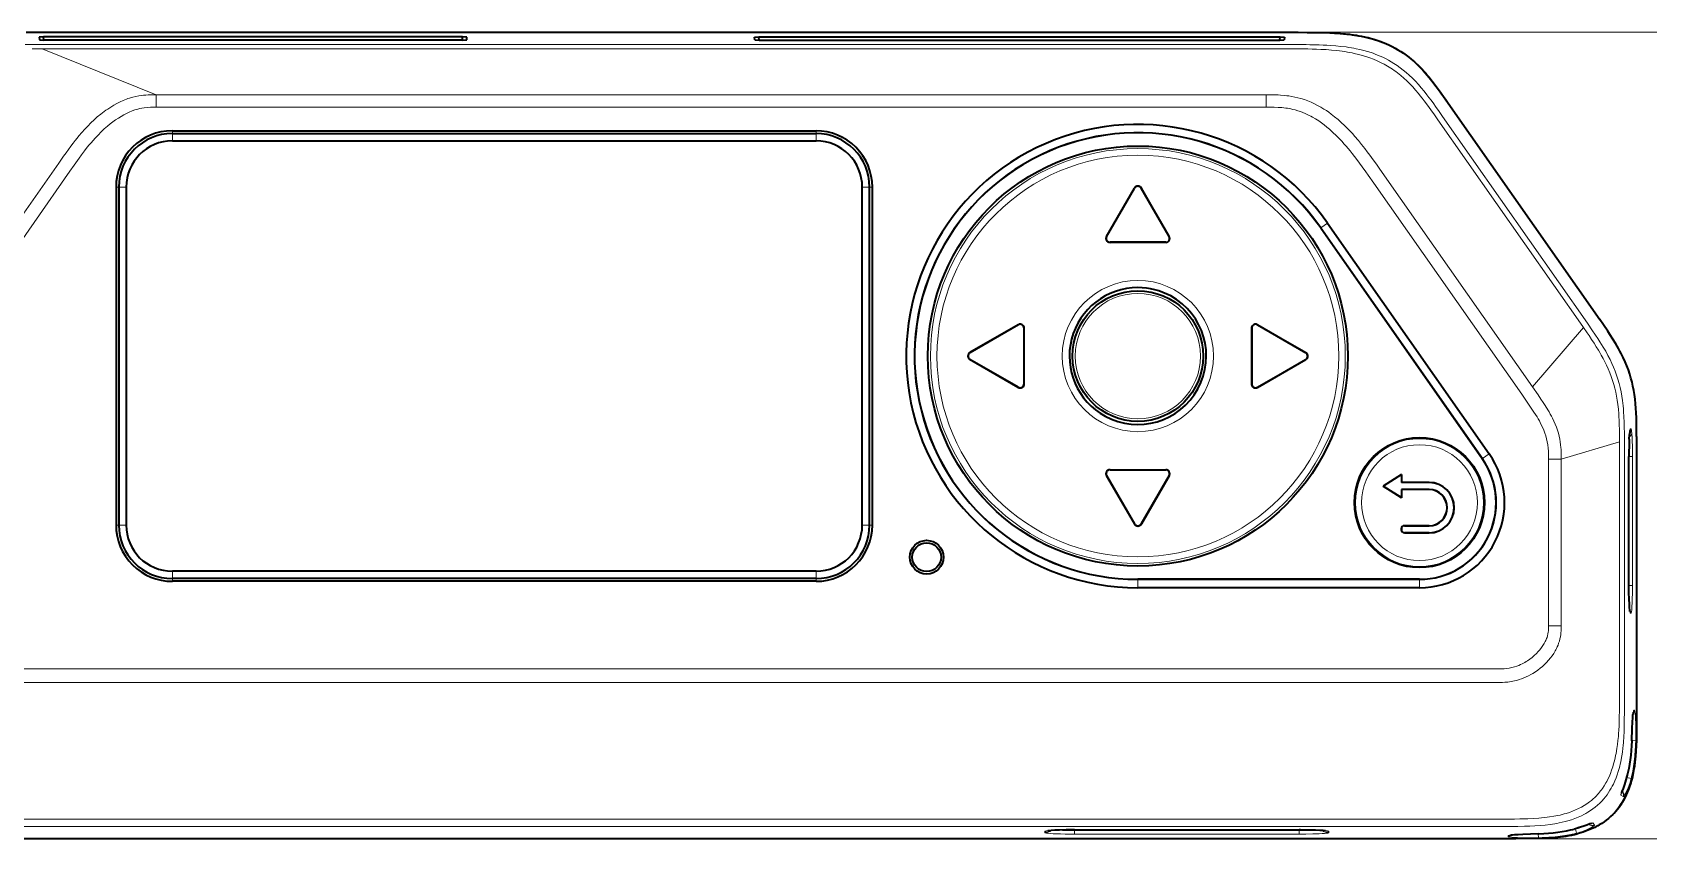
# Model space of a CAD drawing. Extents: x 0 to 297, y 0 to 210.
# Drawn here: x 115.9 to 196.2, y 72.5 to 112.6 of the extents above; entities that cross this region are included whole.
import ezdxf

# ---------------------------------------------------------------- set-up
doc = ezdxf.new("R2010")
doc.units = 0

msp = doc.modelspace()

# ---------------------------------------------------------------- linework, layer by layer
at = {"color": 7, "lineweight": 35}
for p, q in [((115.55, 112.562), (178.782, 112.562)), ((115.55, 112.562), (178.782, 112.562)), ((137.249, 112.33), (116.422, 112.33)), ((137.243, 112.17), (116.428, 112.17)), ((151.982, 112.33), (177.889, 112.33)), ((151.988, 112.17), (177.883, 112.17)), ((122.82, 107.667), (154.82, 107.667)), ((122.82, 107.53), (154.82, 107.53)), ((122.82, 107.164), (154.82, 107.164)), ((154.82, 85.769), (122.82, 85.769)), ((154.82, 85.404), (122.82, 85.404)), ((154.82, 85.267), (122.82, 85.267)), ((189.607, 72.472), (110.578, 72.472))]:
    msp.add_line(p, q, dxfattribs=at)
at = {"color": 1, "lineweight": 13}
msp.add_line((178.782, 112.562), (207.615, 112.562), dxfattribs=at)
at = {"color": 7, "lineweight": 13, "ltscale": 0.012337}
msp.add_line((115.859, 111.738), (116.353, 111.741), dxfattribs=at)
at = {"color": 7, "lineweight": 13, "ltscale": 0.012132}
msp.add_line((115.867, 111.952), (116.353, 111.952), dxfattribs=at)
at = {"color": 7, "lineweight": 35, "ltscale": 0.005448}
for p, q in [((116.422, 112.33), (116.205, 112.319)), ((137.466, 112.319), (137.249, 112.33)), ((151.765, 112.319), (151.982, 112.33)), ((177.889, 112.33), (178.106, 112.319))]:
    msp.add_line(p, q, dxfattribs=at)
at = {"color": 7, "lineweight": 35, "ltscale": 0.003447}
for p, q in [((116.205, 112.319), (116.217, 112.181)), ((137.454, 112.181), (137.466, 112.319)), ((151.777, 112.181), (151.765, 112.319)), ((178.106, 112.319), (178.094, 112.181))]:
    msp.add_line(p, q, dxfattribs=at)
at = {"color": 7, "lineweight": 35, "ltscale": 0.005292}
for p, q in [((116.217, 112.181), (116.428, 112.17)), ((137.243, 112.17), (137.454, 112.181)), ((151.777, 112.181), (151.988, 112.17)), ((177.883, 112.17), (178.094, 112.181))]:
    msp.add_line(p, q, dxfattribs=at)
at = {"color": 7, "lineweight": 13}
for p, q in [((178.358, 111.952), (116.353, 111.952)), ((178.358, 111.741), (116.353, 111.741)), ((122.02, 109.458), (177.197, 109.458)), ((122.02, 108.846), (177.197, 108.846)), ((115.446, 80.911), (188.642, 80.911)), ((115.446, 80.235), (188.642, 80.235)), ((188.962, 73.446), (111.125, 73.446)), ((188.962, 73.08), (111.125, 73.08))]:
    msp.add_line(p, q, dxfattribs=at)
at = {"color": 7, "lineweight": 13, "ltscale": 0.152753}
msp.add_line((122.02, 109.458), (116.353, 111.741), dxfattribs=at)
at = {"color": 7, "lineweight": 35, "ltscale": 0.003998}
for p, q in [((116.428, 112.17), (116.422, 112.33)), ((137.243, 112.17), (137.249, 112.33)), ((151.988, 112.17), (151.982, 112.33)), ((177.883, 112.17), (177.889, 112.33))]:
    msp.add_line(p, q, dxfattribs=at)
at = {"color": 7, "lineweight": 13, "ltscale": 0.002681}
msp.add_line((178.465, 111.952), (178.358, 111.952), dxfattribs=at)
at = {"color": 7, "lineweight": 13, "ltscale": 0.002686}
msp.add_line((178.465, 111.741), (178.358, 111.741), dxfattribs=at)
at = {"color": 7, "lineweight": 13, "ltscale": 0.015306}
for p, q in [((122.02, 109.458), (122.02, 108.846)), ((177.197, 109.458), (177.197, 108.846))]:
    msp.add_line(p, q, dxfattribs=at)
at = {"color": 7, "lineweight": 35, "ltscale": 0.328117}
msp.add_line((186.251, 109.038), (193.779, 98.287), dxfattribs=at)
at = {"color": 7, "lineweight": 13, "ltscale": 0.001595}
msp.add_line((185.738, 108.213), (185.701, 108.266), dxfattribs=at)
at = {"color": 7, "lineweight": 13, "ltscale": 0.313793}
for p, q in [((192.937, 97.932), (185.738, 108.213)), ((193.17, 98.095), (185.971, 108.377))]:
    msp.add_line(p, q, dxfattribs=at)
at = {"color": 7, "lineweight": 13, "ltscale": 0.001592}
msp.add_line((185.971, 108.377), (185.934, 108.429), dxfattribs=at)
at = {"color": 7, "lineweight": 13, "ltscale": 0.003423}
for p, q in [((122.82, 107.53), (122.82, 107.667)), ((154.82, 107.53), (154.82, 107.667)), ((120.157, 104.867), (120.02, 104.867)), ((157.483, 104.867), (157.62, 104.867)), ((120.157, 88.067), (120.02, 88.067)), ((157.483, 88.067), (157.62, 88.067)), ((122.82, 85.404), (122.82, 85.267)), ((154.82, 85.404), (154.82, 85.267))]:
    msp.add_line(p, q, dxfattribs=at)
at = {"color": 7, "lineweight": 13, "ltscale": 0.009139}
for p, q in [((122.82, 107.164), (122.82, 107.53)), ((154.82, 107.164), (154.82, 107.53)), ((120.523, 104.867), (120.157, 104.867)), ((157.118, 104.867), (157.483, 104.867)), ((120.523, 88.067), (120.157, 88.067)), ((157.118, 88.067), (157.483, 88.067)), ((122.82, 85.769), (122.82, 85.404)), ((154.82, 85.769), (154.82, 85.404))]:
    msp.add_line(p, q, dxfattribs=at)
at = {"color": 7, "lineweight": 13, "ltscale": 0.449999}
for p, q in [((117.171, 106.056), (106.847, 91.311)), ((117.729, 105.665), (107.404, 90.921))]:
    msp.add_line(p, q, dxfattribs=at)
at = {"color": 7, "lineweight": 13, "ltscale": 0.320054}
for p, q in [((183.088, 105.43), (190.431, 94.943)), ((182.558, 105.059), (189.901, 94.572))]:
    msp.add_line(p, q, dxfattribs=at)
at = {"color": 7, "lineweight": 35, "ltscale": 0.42}
for p, q in [((120.02, 104.867), (120.02, 88.067)), ((120.157, 104.867), (120.157, 88.067)), ((120.523, 104.867), (120.523, 88.067)), ((157.118, 88.067), (157.118, 104.867)), ((157.483, 88.067), (157.483, 104.867)), ((157.62, 88.067), (157.62, 104.867))]:
    msp.add_line(p, q, dxfattribs=at)
at = {"color": 7, "lineweight": 35, "ltscale": 0.069282}
for p, q in [((169.262, 102.417), (170.647, 104.817)), ((169.268, 102.413), (170.654, 104.813)), ((172.372, 102.413), (170.987, 104.813)), ((172.379, 102.417), (170.994, 104.817)), ((172.206, 102.117), (169.435, 102.117)), ((164.87, 98.026), (162.47, 96.64)), ((164.874, 98.019), (162.474, 96.633)), ((165.17, 95.081), (165.17, 97.853)), ((176.47, 97.853), (176.47, 95.081)), ((176.766, 98.019), (179.166, 96.633)), ((176.77, 98.026), (179.17, 96.64)), ((164.87, 94.908), (162.47, 96.294)), ((164.874, 94.915), (162.474, 96.301)), ((176.766, 94.915), (179.166, 96.301)), ((176.77, 94.908), (179.17, 96.294)), ((169.435, 90.817), (172.206, 90.817)), ((169.262, 90.517), (170.647, 88.117)), ((169.268, 90.521), (170.654, 88.121)), ((172.372, 90.521), (170.987, 88.121)), ((172.379, 90.517), (170.994, 88.117))]:
    msp.add_line(p, q, dxfattribs=at)
at = {"color": 7, "lineweight": 13, "ltscale": 0.000197164}
for p, q in [((170.654, 104.813), (170.647, 104.817)), ((170.987, 104.813), (170.994, 104.817)), ((162.474, 96.633), (162.47, 96.64)), ((179.166, 96.633), (179.17, 96.64)), ((162.474, 96.301), (162.47, 96.294)), ((179.166, 96.301), (179.17, 96.294)), ((170.654, 88.121), (170.647, 88.117)), ((170.987, 88.121), (170.994, 88.117))]:
    msp.add_line(p, q, dxfattribs=at)
at = {"color": 7, "lineweight": 13, "ltscale": 0.010349}
for p, q in [((179.916, 102.836), (180.255, 103.073)), ((187.946, 91.368), (188.285, 91.605)), ((170.82, 85.363), (170.82, 84.949)), ((184.82, 85.363), (184.82, 84.949))]:
    msp.add_line(p, q, dxfattribs=at)
at = {"color": 7, "lineweight": 35, "ltscale": 0.35}
for p, q in [((180.255, 103.073), (188.285, 91.605)), ((179.913, 102.834), (187.943, 91.366)), ((179.916, 102.836), (187.946, 91.368)), ((184.82, 85.367), (170.82, 85.367)), ((184.82, 85.363), (170.82, 85.363)), ((184.82, 84.949), (170.82, 84.949))]:
    msp.add_line(p, q, dxfattribs=at)
at = {"color": 7, "lineweight": 13, "ltscale": 0.000196927}
for p, q in [((169.268, 102.413), (169.262, 102.417)), ((172.372, 102.413), (172.379, 102.417)), ((169.268, 90.521), (169.262, 90.517)), ((172.372, 90.521), (172.379, 90.517))]:
    msp.add_line(p, q, dxfattribs=at)
at = {"color": 7, "lineweight": 35, "ltscale": 0.069283}
for p, q in [((172.206, 102.125), (169.435, 102.125)), ((165.162, 95.081), (165.162, 97.853)), ((176.478, 97.853), (176.478, 95.081)), ((169.435, 90.809), (172.206, 90.809))]:
    msp.add_line(p, q, dxfattribs=at)
at = {"color": 7, "lineweight": 13, "ltscale": 0.000198746}
for p, q in [((169.435, 102.125), (169.435, 102.117)), ((172.206, 102.125), (172.206, 102.117)), ((165.162, 97.853), (165.17, 97.853)), ((176.478, 97.853), (176.47, 97.853)), ((165.162, 95.081), (165.17, 95.081)), ((176.478, 95.081), (176.47, 95.081)), ((169.435, 90.809), (169.435, 90.817))]:
    msp.add_line(p, q, dxfattribs=at)
at = {"color": 7, "lineweight": 13, "ltscale": 8.7519e-05}
msp.add_line((179.916, 102.836), (179.913, 102.834), dxfattribs=at)
at = {"color": 7, "lineweight": 13, "ltscale": 0.00152}
msp.add_line((193.17, 98.095), (193.205, 98.045), dxfattribs=at)
at = {"color": 7, "lineweight": 13, "ltscale": 0.000196832}
for p, q in [((164.874, 98.019), (164.87, 98.026)), ((164.874, 94.915), (164.87, 94.908))]:
    msp.add_line(p, q, dxfattribs=at)
at = {"color": 7, "lineweight": 13, "ltscale": 0.000197022}
for p, q in [((176.766, 98.019), (176.77, 98.026)), ((176.766, 94.915), (176.77, 94.908))]:
    msp.add_line(p, q, dxfattribs=at)
at = {"color": 7, "lineweight": 13, "ltscale": 0.097123}
msp.add_line((190.431, 94.943), (192.972, 97.882), dxfattribs=at)
at = {"color": 7, "lineweight": 13, "ltscale": 0.001517}
msp.add_line((192.937, 97.932), (192.972, 97.882), dxfattribs=at)
at = {"color": 7, "lineweight": 35, "ltscale": 0.000530051}
msp.add_line((195.277, 95.558), (195.27, 95.579), dxfattribs=at)
at = {"color": 7, "lineweight": 13, "ltscale": 0.00575}
msp.add_line((195.263, 92.579), (195.25, 92.35), dxfattribs=at)
at = {"color": 7, "lineweight": 35, "ltscale": 0.005599}
msp.add_line((195.25, 92.34), (195.262, 92.564), dxfattribs=at)
at = {"color": 7, "lineweight": 13, "ltscale": 0.000384379}
msp.add_line((195.262, 92.564), (195.263, 92.579), dxfattribs=at)
at = {"color": 7, "lineweight": 13, "ltscale": 0.000788117}
msp.add_line((195.336, 92.848), (195.304, 92.848), dxfattribs=at)
at = {"color": 7, "lineweight": 13, "ltscale": 0.005738}
msp.add_line((195.376, 92.623), (195.391, 92.394), dxfattribs=at)
at = {"color": 7, "lineweight": 35, "ltscale": 0.349612}
msp.add_line((195.615, 92.465), (195.615, 78.48), dxfattribs=at)
at = {"color": 7, "lineweight": 13, "ltscale": 0.075474}
msp.add_line((191.866, 91.339), (194.76, 92.199), dxfattribs=at)
at = {"color": 7, "lineweight": 13, "ltscale": 0.001833}
msp.add_line((194.76, 92.199), (194.76, 92.273), dxfattribs=at)
at = {"color": 7, "lineweight": 13, "ltscale": 0.320125}
for p, q in [((194.76, 79.394), (194.76, 92.199)), ((195.005, 79.394), (195.005, 92.199))]:
    msp.add_line(p, q, dxfattribs=at)
at = {"color": 7, "lineweight": 13, "ltscale": 0.001829}
msp.add_line((195.005, 92.199), (195.005, 92.273), dxfattribs=at)
at = {"color": 7, "lineweight": 13, "ltscale": 0.000198555}
msp.add_line((172.206, 90.809), (172.206, 90.817), dxfattribs=at)
at = {"color": 7, "lineweight": 13, "ltscale": 8.76285e-05}
msp.add_line((187.946, 91.368), (187.943, 91.366), dxfattribs=at)
at = {"color": 7, "lineweight": 13, "ltscale": 0.015729}
for p, q in [((191.866, 91.339), (191.237, 91.339)), ((191.866, 83.046), (191.237, 83.046))]:
    msp.add_line(p, q, dxfattribs=at)
at = {"color": 7, "lineweight": 13, "ltscale": 0.207325}
for p, q in [((191.237, 91.339), (191.237, 83.046)), ((191.866, 91.339), (191.866, 83.046))]:
    msp.add_line(p, q, dxfattribs=at)
at = {"color": 7, "lineweight": 13, "ltscale": 0.16}
for p, q in [((195.233, 85.067), (195.233, 91.467)), ((195.409, 91.467), (195.409, 85.067))]:
    msp.add_line(p, q, dxfattribs=at)
at = {"color": 7, "lineweight": 13, "ltscale": 0.004374}
for p, q in [((195.409, 91.467), (195.234, 91.467)), ((195.409, 85.067), (195.234, 85.067))]:
    msp.add_line(p, q, dxfattribs=at)
at = {"color": 7, "lineweight": 35, "ltscale": 0.16}
msp.add_line((195.234, 85.067), (195.234, 91.467), dxfattribs=at)
at = {"color": 7, "lineweight": 35, "ltscale": 0.026976}
for p in [(183.923, 90.584), (183.923, 89.424)]:
    msp.add_line(p, (183.013, 90.004), dxfattribs=at)
at = {"color": 7, "lineweight": 35, "ltscale": 0.000121689}
msp.add_line((183.018, 90.004), (183.013, 90.004), dxfattribs=at)
at = {"color": 7, "lineweight": 35, "ltscale": 0.026754}
for p, q in [((183.92, 90.579), (183.018, 90.004)), ((183.018, 90.004), (183.92, 89.429))]:
    msp.add_line(p, q, dxfattribs=at)
at = {"color": 7, "lineweight": 35, "ltscale": 0.000136057}
msp.add_line((183.92, 90.579), (183.923, 90.584), dxfattribs=at)
at = {"color": 7, "lineweight": 35, "ltscale": 0.01}
for p, q in [((183.92, 90.579), (183.92, 90.179)), ((183.92, 89.829), (183.92, 89.429))]:
    msp.add_line(p, q, dxfattribs=at)
at = {"color": 7, "lineweight": 35, "ltscale": 9.25212e-05}
msp.add_line((183.92, 90.179), (183.923, 90.182), dxfattribs=at)
at = {"color": 7, "lineweight": 35, "ltscale": 0.034375}
for p, q in [((185.295, 90.179), (183.92, 90.179)), ((185.295, 89.829), (183.92, 89.829))]:
    msp.add_line(p, q, dxfattribs=at)
at = {"color": 7, "lineweight": 35, "ltscale": 0.010054}
for p, q in [((183.923, 90.584), (183.923, 90.182)), ((183.923, 89.826), (183.923, 89.424))]:
    msp.add_line(p, q, dxfattribs=at)
at = {"color": 7, "lineweight": 35, "ltscale": 0.03431}
for p, q in [((185.295, 90.182), (183.923, 90.182)), ((185.295, 89.826), (183.923, 89.826))]:
    msp.add_line(p, q, dxfattribs=at)
at = {"color": 7, "lineweight": 13, "ltscale": 6.56128e-05}
msp.add_line((185.295, 90.182), (185.295, 90.179), dxfattribs=at)
at = {"color": 7, "lineweight": 35, "ltscale": 9.2386e-05}
msp.add_line((183.92, 89.829), (183.923, 89.826), dxfattribs=at)
at = {"color": 7, "lineweight": 35, "ltscale": 0.00013589}
msp.add_line((183.92, 89.429), (183.923, 89.424), dxfattribs=at)
at = {"color": 7, "lineweight": 13, "ltscale": 6.54221e-05}
for p, q in [((185.295, 89.826), (185.295, 89.829)), ((185.295, 88.032), (185.295, 88.029)), ((185.295, 87.676), (185.295, 87.679))]:
    msp.add_line(p, q, dxfattribs=at)
at = {"color": 7, "lineweight": 13, "ltscale": 9.2386e-05}
for p, q in [((183.918, 87.882), (183.92, 87.879)), ((183.918, 87.826), (183.92, 87.829))]:
    msp.add_line(p, q, dxfattribs=at)
at = {"color": 7, "lineweight": 35, "ltscale": 0.001382}
msp.add_line((183.918, 87.882), (183.918, 87.826), dxfattribs=at)
at = {"color": 7, "lineweight": 35, "ltscale": 0.001251}
msp.add_line((183.92, 87.879), (183.92, 87.829), dxfattribs=at)
at = {"color": 7, "lineweight": 35, "ltscale": 0.030691}
for p, q in [((185.295, 88.032), (184.068, 88.032)), ((185.295, 87.676), (184.068, 87.676))]:
    msp.add_line(p, q, dxfattribs=at)
at = {"color": 7, "lineweight": 13, "ltscale": 9.26557e-05}
for p, q in [((184.068, 88.032), (184.07, 88.029)), ((184.068, 87.676), (184.07, 87.679))]:
    msp.add_line(p, q, dxfattribs=at)
at = {"color": 7, "lineweight": 35, "ltscale": 0.030626}
for p, q in [((184.07, 88.029), (185.295, 88.029)), ((184.07, 87.679), (185.295, 87.679))]:
    msp.add_line(p, q, dxfattribs=at)
at = {"color": 7, "lineweight": 13, "ltscale": 8.75473e-05}
for p, q in [((170.82, 85.363), (170.82, 85.367)), ((184.82, 85.363), (184.82, 85.367))]:
    msp.add_line(p, q, dxfattribs=at)
at = {"color": 7, "lineweight": 13, "ltscale": 0.000786209}
msp.add_line((195.305, 83.687), (195.337, 83.687), dxfattribs=at)
at = {"color": 7, "lineweight": 13, "ltscale": 0.007665}
msp.add_line((194.76, 79.088), (194.76, 79.394), dxfattribs=at)
at = {"color": 7, "lineweight": 13, "ltscale": 0.007608}
msp.add_line((195.005, 79.09), (195.005, 79.394), dxfattribs=at)
at = {"color": 7, "lineweight": 13, "ltscale": 0.000768372}
msp.add_line((195.504, 78.857), (195.473, 78.853), dxfattribs=at)
at = {"color": 7, "lineweight": 13, "ltscale": 0.00481}
msp.add_line((195.378, 77.363), (195.571, 77.357), dxfattribs=at)
at = {"color": 7, "lineweight": 13, "ltscale": 0.000392056}
msp.add_line((195.135, 75.514), (195.122, 75.522), dxfattribs=at)
at = {"color": 7, "lineweight": 13, "ltscale": 0.005325}
for p, q in [((195.135, 75.514), (195.342, 75.462)), ((192.573, 72.952), (192.625, 72.746))]:
    msp.add_line(p, q, dxfattribs=at)
at = {"color": 7, "lineweight": 13, "ltscale": 0.00305}
for p, q in [((194.942, 74.573), (194.836, 74.634)), ((193.514, 73.145), (193.454, 73.251))]:
    msp.add_line(p, q, dxfattribs=at)
at = {"color": 7, "lineweight": 13, "ltscale": 0.000927734}
for p, q in [((188.962, 73.446), (188.999, 73.446)), ((188.962, 73.08), (188.999, 73.08))]:
    msp.add_line(p, q, dxfattribs=at)
at = {"color": 7, "lineweight": 13, "ltscale": 0.001394}
for p, q in [((166.188, 72.832), (166.188, 72.777)), ((180.313, 72.777), (180.313, 72.832))]:
    msp.add_line(p, q, dxfattribs=at)
at = {"color": 7, "lineweight": 13, "ltscale": 0.000877762}
msp.add_line((167.667, 72.907), (167.667, 72.872), dxfattribs=at)
at = {"color": 7, "lineweight": 13, "ltscale": 0.279168}
msp.add_line((178.834, 72.872), (167.667, 72.872), dxfattribs=at)
at = {"color": 7, "lineweight": 13, "ltscale": 0.004373}
for p, q in [((167.669, 72.697), (167.667, 72.872)), ((178.832, 72.697), (178.834, 72.872))]:
    msp.add_line(p, q, dxfattribs=at)
at = {"color": 7, "lineweight": 13, "ltscale": 0.279047}
msp.add_line((167.669, 72.908), (178.831, 72.908), dxfattribs=at)
at = {"color": 7, "lineweight": 13, "ltscale": 0.279084}
msp.add_line((178.832, 72.697), (167.669, 72.697), dxfattribs=at)
at = {"color": 7, "lineweight": 35, "ltscale": 0.279039}
msp.add_line((167.67, 72.907), (178.831, 72.907), dxfattribs=at)
at = {"color": 7, "lineweight": 13, "ltscale": 0.00087738}
msp.add_line((178.834, 72.907), (178.834, 72.872), dxfattribs=at)
at = {"color": 7, "lineweight": 13, "ltscale": 0.000768162}
msp.add_line((189.234, 72.614), (189.231, 72.583), dxfattribs=at)
at = {"color": 1, "lineweight": 13, "ltscale": 0.450206}
msp.add_line((189.607, 72.472), (207.615, 72.472), dxfattribs=at)
at = {"color": 7, "lineweight": 13, "ltscale": 0.004809}
msp.add_line((190.724, 72.709), (190.73, 72.517), dxfattribs=at)
at = {"color": 7, "lineweight": 13, "ltscale": 0.000393854}
msp.add_line((192.566, 72.966), (192.573, 72.952), dxfattribs=at)
at = {"color": 7, "lineweight": 35}
for points in [[(178.782, 112.562), (179.402, 112.56), (179.713, 112.557), (179.947, 112.553), (180.181, 112.547), (180.356, 112.54), (180.532, 112.531), (180.708, 112.521), (180.884, 112.508), (181.147, 112.484), (181.409, 112.454), (181.545, 112.435), (181.681, 112.414), (181.806, 112.393), (181.93, 112.37), (182.151, 112.323), (182.261, 112.297), (182.37, 112.269), (182.479, 112.24), (182.587, 112.208), (182.748, 112.157), (182.907, 112.1), (183.065, 112.039), (183.22, 111.973)], [(178.782, 112.562), (179.236, 112.561), (179.691, 112.558), (179.944, 112.553), (180.197, 112.546), (180.395, 112.538), (180.592, 112.528), (180.89, 112.507), (181.046, 112.494), (181.202, 112.478), (181.341, 112.462), (181.48, 112.444), (181.698, 112.411), (181.915, 112.373), (182.129, 112.328), (182.341, 112.277), (182.547, 112.22), (182.65, 112.189), (182.751, 112.156), (182.885, 112.109), (183.017, 112.058), (183.148, 112.004), (183.303, 111.935), (183.455, 111.861), (183.605, 111.782), (183.752, 111.698), (183.896, 111.609), (184.028, 111.521), (184.158, 111.428), (184.285, 111.332), (184.409, 111.231), (184.491, 111.162), (184.571, 111.091), (184.728, 110.945), (184.855, 110.818), (184.98, 110.688), (185.102, 110.554), (185.192, 110.451), (185.28, 110.347), (185.453, 110.134), (185.589, 109.958), (185.723, 109.779), (185.901, 109.535), (186.018, 109.37), (186.251, 109.038)], [(184.697, 110.974), (184.816, 110.858), (184.932, 110.739), (185.045, 110.617), (185.128, 110.525), (185.21, 110.43), (185.369, 110.239), (185.524, 110.043), (185.674, 109.845), (185.822, 109.645), (185.918, 109.51), (186.11, 109.24), (186.251, 109.038)], [(195.615, 92.465), (195.614, 92.883), (195.612, 93.091), (195.605, 93.403), (195.596, 93.636), (195.582, 93.868), (195.563, 94.099), (195.538, 94.329), (195.507, 94.558), (195.473, 94.762), (195.433, 94.965), (195.387, 95.166), (195.334, 95.366), (195.275, 95.563), (195.204, 95.774), (195.126, 95.982), (195.041, 96.187), (194.949, 96.39), (194.851, 96.59), (194.787, 96.713), (194.721, 96.836), (194.651, 96.959), (194.58, 97.081), (194.437, 97.313), (194.29, 97.543), (194.182, 97.705), (193.961, 98.027), (193.779, 98.287)], [(195.285, 83.768), (195.274, 83.844), (195.264, 83.951), (195.253, 84.124), (195.243, 84.375), (195.236, 84.708), (195.234, 85.067)], [(195.615, 78.48), (195.614, 77.919), (195.611, 77.639), (195.605, 77.359), (195.595, 77.091), (195.58, 76.823), (195.559, 76.552), (195.546, 76.417), (195.53, 76.283), (195.502, 76.07), (195.467, 75.859), (195.426, 75.65), (195.402, 75.543), (195.376, 75.437), (195.35, 75.339), (195.323, 75.242), (195.265, 75.06), (195.233, 74.97), (195.199, 74.881), (195.152, 74.764), (195.101, 74.649), (195.046, 74.536), (194.976, 74.404), (194.901, 74.274), (194.82, 74.149), (194.734, 74.027), (194.643, 73.91), (194.541, 73.79), (194.434, 73.676), (194.32, 73.567)], [(194.409, 73.652), (194.498, 73.743), (194.584, 73.839), (194.665, 73.938), (194.743, 74.04), (194.809, 74.133), (194.872, 74.228), (194.931, 74.326), (194.974, 74.4), (195.015, 74.476), (195.091, 74.63), (195.161, 74.787), (195.224, 74.947), (195.27, 75.076), (195.312, 75.207), (195.35, 75.338), (195.376, 75.438), (195.401, 75.537), (195.444, 75.738), (195.481, 75.939), (195.5, 76.056), (195.516, 76.173), (195.533, 76.308), (195.548, 76.443), (195.571, 76.697), (195.583, 76.874), (195.593, 77.051), (195.601, 77.254), (195.607, 77.458), (195.612, 77.712), (195.614, 77.969), (195.615, 78.48)], [(195.377, 77.335), (195.399, 77.944), (195.413, 78.286), (195.423, 78.488), (195.435, 78.64)], [(195.377, 77.335), (195.364, 77.092), (195.347, 76.854), (195.325, 76.621), (195.298, 76.395), (195.265, 76.176), (195.227, 75.966), (195.184, 75.765), (195.152, 75.636), (195.136, 75.574)], [(195.136, 75.574), (195.084, 75.393), (195.011, 75.165), (194.942, 74.968), (194.887, 74.818), (194.869, 74.765), (194.856, 74.722)], [(194.32, 73.567), (194.216, 73.476), (194.108, 73.389), (193.996, 73.307), (193.88, 73.229), (193.761, 73.156), (193.686, 73.112), (193.609, 73.071), (193.53, 73.031), (193.451, 72.993), (193.289, 72.921), (193.124, 72.857), (192.953, 72.798), (192.779, 72.746), (192.603, 72.699), (192.424, 72.658), (192.305, 72.634), (192.184, 72.612), (192.062, 72.592), (191.938, 72.574), (191.692, 72.544), (191.44, 72.52), (191.186, 72.503), (190.93, 72.49), (190.672, 72.481), (190.318, 72.475), (190.082, 72.473), (189.607, 72.472)], [(193.366, 73.231), (193.283, 73.205), (193.137, 73.152), (192.937, 73.081), (192.762, 73.025), (192.576, 72.969), (192.513, 72.952)], [(167.67, 72.907), (167.25, 72.905), (166.924, 72.897), (166.698, 72.889), (166.515, 72.878), (166.415, 72.87), (166.351, 72.862)], [(180.15, 72.862), (180.03, 72.875), (179.861, 72.886), (179.644, 72.895), (179.324, 72.903), (178.901, 72.907), (178.831, 72.907)], [(190.752, 72.711), (190.339, 72.695), (189.963, 72.681), (189.728, 72.671), (189.543, 72.66), (189.448, 72.653)], [(190.752, 72.711), (190.995, 72.723), (191.234, 72.74), (191.466, 72.762), (191.693, 72.79), (191.911, 72.822), (192.122, 72.86), (192.323, 72.904), (192.451, 72.935), (192.513, 72.952)]]:
    msp.add_lwpolyline(points, dxfattribs=at)
at = {"color": 7, "lineweight": 13}
for points in [[(115.867, 111.952), (115.5, 111.951)], [(185.934, 108.429), (185.8, 108.62), (185.621, 108.874), (185.53, 109), (185.394, 109.186), (185.293, 109.321), (185.191, 109.454), (185.052, 109.629), (184.911, 109.799), (184.766, 109.965), (184.618, 110.126), (184.465, 110.282), (184.309, 110.432), (184.164, 110.561), (184.015, 110.685), (183.863, 110.803), (183.706, 110.914), (183.546, 111.02), (183.412, 111.102), (183.276, 111.179), (183.137, 111.253), (182.996, 111.321), (182.868, 111.379), (182.74, 111.433), (182.609, 111.484), (182.511, 111.519), (182.411, 111.553), (182.23, 111.61), (182.047, 111.661), (181.862, 111.707), (181.675, 111.748), (181.555, 111.771), (181.434, 111.792), (181.302, 111.814), (181.169, 111.833), (180.915, 111.865), (180.659, 111.89), (180.401, 111.91), (180.213, 111.921), (180.024, 111.93), (179.835, 111.937), (179.645, 111.943), (179.372, 111.948), (179.189, 111.95), (178.821, 111.951), (178.465, 111.952)], [(185.701, 108.266), (185.567, 108.457), (185.391, 108.705), (185.303, 108.827), (185.17, 109.008), (185.061, 109.152), (184.952, 109.294), (184.86, 109.409), (184.767, 109.523), (184.628, 109.686), (184.486, 109.844), (184.341, 109.997), (184.193, 110.143), (184.042, 110.284), (183.886, 110.418), (183.727, 110.545), (183.645, 110.606), (183.563, 110.665), (183.48, 110.723), (183.396, 110.778), (183.231, 110.88), (183.062, 110.976), (182.889, 111.064), (182.713, 111.147), (182.533, 111.223), (182.349, 111.293), (182.161, 111.356), (181.97, 111.414), (181.808, 111.458), (181.644, 111.498), (181.478, 111.534), (181.357, 111.558), (181.235, 111.58), (181.102, 111.601), (180.969, 111.621), (180.709, 111.654), (180.447, 111.68), (180.181, 111.701), (179.913, 111.716), (179.697, 111.725), (179.479, 111.732), (179.262, 111.736), (178.824, 111.741), (178.465, 111.741)], [(122.02, 109.458), (121.874, 109.457), (121.742, 109.454), (121.611, 109.449), (121.501, 109.442), (121.392, 109.432), (121.274, 109.418), (121.157, 109.401), (121.002, 109.371), (120.848, 109.335), (120.695, 109.29), (120.615, 109.264), (120.536, 109.236), (120.377, 109.174), (120.22, 109.103), (120.064, 109.026), (119.909, 108.94), (119.756, 108.848), (119.605, 108.749), (119.517, 108.688), (119.43, 108.624), (119.344, 108.559), (119.258, 108.492), (119.09, 108.352), (118.927, 108.206), (118.768, 108.055), (118.613, 107.899), (118.463, 107.739), (118.318, 107.576), (118.177, 107.411), (118.085, 107.299), (117.995, 107.187), (117.886, 107.047), (117.78, 106.907), (117.656, 106.739), (117.535, 106.572), (117.416, 106.405), (117.171, 106.056)], [(177.197, 109.458), (177.407, 109.457), (177.513, 109.456), (177.673, 109.452), (177.793, 109.448), (177.914, 109.441), (178.118, 109.424), (178.22, 109.412), (178.322, 109.399), (178.475, 109.375), (178.627, 109.345), (178.778, 109.31), (178.928, 109.269), (179.098, 109.216), (179.266, 109.155), (179.432, 109.087), (179.595, 109.012), (179.756, 108.93), (179.913, 108.842), (180.068, 108.748), (180.19, 108.668), (180.311, 108.585), (180.429, 108.499), (180.516, 108.432), (180.602, 108.364), (180.771, 108.223), (180.935, 108.077), (181.094, 107.927), (181.249, 107.772), (181.4, 107.614), (181.499, 107.508), (181.595, 107.4), (181.783, 107.181), (181.943, 106.987), (182.099, 106.792), (182.227, 106.625), (182.353, 106.458), (182.521, 106.23), (182.685, 106.002), (182.82, 105.811), (183.088, 105.43)], [(122.02, 108.846), (121.901, 108.845), (121.73, 108.839), (121.567, 108.827), (121.412, 108.808), (121.308, 108.79), (121.206, 108.769), (121.107, 108.745), (121.034, 108.724), (120.962, 108.702), (120.82, 108.652), (120.679, 108.594), (120.544, 108.531), (120.409, 108.462), (120.274, 108.385), (120.138, 108.302), (120.002, 108.211), (119.867, 108.114), (119.732, 108.01), (119.598, 107.9), (119.438, 107.759), (119.281, 107.611), (119.126, 107.456), (118.976, 107.295), (118.877, 107.185), (118.781, 107.074), (118.686, 106.961), (118.592, 106.846), (118.449, 106.664), (118.309, 106.479), (118.183, 106.309), (118.101, 106.194), (117.939, 105.965), (117.729, 105.665)], [(177.197, 108.846), (177.468, 108.844), (177.601, 108.841), (177.799, 108.832), (177.985, 108.818), (178.078, 108.808), (178.169, 108.796), (178.257, 108.783), (178.344, 108.768), (178.431, 108.751), (178.517, 108.733), (178.645, 108.7), (178.771, 108.664), (178.897, 108.622), (179.021, 108.576), (179.129, 108.531), (179.237, 108.483), (179.344, 108.43), (179.424, 108.389), (179.503, 108.346), (179.659, 108.253), (179.813, 108.154), (179.95, 108.058), (180.084, 107.957), (180.217, 107.851), (180.347, 107.741), (180.433, 107.665), (180.518, 107.588), (180.684, 107.428), (180.82, 107.29), (180.952, 107.149), (181.083, 107.005), (181.178, 106.896), (181.273, 106.785), (181.372, 106.665), (181.47, 106.544), (181.588, 106.395), (181.704, 106.245), (181.842, 106.062), (181.977, 105.878), (182.154, 105.632), (182.271, 105.468), (182.558, 105.059)], [(193.205, 98.045), (193.393, 97.775), (193.574, 97.51), (193.684, 97.346), (193.79, 97.181), (193.875, 97.045), (193.958, 96.909), (194.077, 96.705), (194.189, 96.499), (194.296, 96.29), (194.385, 96.1), (194.469, 95.908), (194.546, 95.714), (194.618, 95.517), (194.682, 95.318), (194.742, 95.109), (194.795, 94.897), (194.842, 94.683), (194.881, 94.468), (194.914, 94.251), (194.931, 94.119), (194.945, 93.986), (194.959, 93.844), (194.97, 93.702), (194.986, 93.438), (194.997, 93.173), (195.001, 92.978), (195.005, 92.586), (195.005, 92.273)], [(192.972, 97.882), (193.159, 97.614), (193.25, 97.482), (193.377, 97.294), (193.501, 97.106), (193.612, 96.933), (193.719, 96.759), (193.79, 96.637), (193.86, 96.515), (193.95, 96.351), (194.035, 96.186), (194.116, 96.019), (194.202, 95.829), (194.281, 95.638), (194.354, 95.444), (194.42, 95.248), (194.478, 95.058), (194.529, 94.865), (194.575, 94.67), (194.615, 94.473), (194.649, 94.274), (194.681, 94.051), (194.706, 93.825), (194.726, 93.597), (194.736, 93.442), (194.744, 93.285), (194.751, 93.094), (194.758, 92.761), (194.76, 92.479), (194.76, 92.273)], [(190.431, 94.943), (190.718, 94.531), (190.861, 94.324), (190.967, 94.165), (191.073, 94.001), (191.199, 93.798), (191.263, 93.69), (191.325, 93.58), (191.38, 93.477), (191.433, 93.373), (191.504, 93.227), (191.569, 93.077), (191.629, 92.925), (191.679, 92.779), (191.724, 92.631), (191.763, 92.482), (191.795, 92.331), (191.817, 92.196), (191.835, 92.061), (191.849, 91.927), (191.856, 91.826), (191.861, 91.725), (191.866, 91.508), (191.866, 91.339)], [(189.901, 94.572), (190.177, 94.178), (190.313, 93.981), (190.413, 93.832), (190.512, 93.682), (190.589, 93.561), (190.664, 93.438), (190.722, 93.339), (190.779, 93.238), (190.858, 93.088), (190.931, 92.937), (190.997, 92.786), (191.052, 92.64), (191.101, 92.494), (191.142, 92.346), (191.175, 92.197), (191.2, 92.045), (191.218, 91.891), (191.23, 91.732), (191.236, 91.552), (191.237, 91.339)], [(195.304, 92.848), (195.303, 92.848), (195.3, 92.845), (195.297, 92.84), (195.291, 92.824), (195.283, 92.782), (195.275, 92.722), (195.263, 92.579)], [(195.336, 92.848), (195.337, 92.848), (195.34, 92.846), (195.343, 92.841), (195.349, 92.826), (195.358, 92.786), (195.366, 92.727), (195.376, 92.623)], [(195.233, 85.067), (195.236, 84.708), (195.243, 84.365), (195.25, 84.189), (195.258, 84.03), (195.265, 83.922), (195.273, 83.832), (195.28, 83.777), (195.287, 83.734), (195.294, 83.704), (195.299, 83.692), (195.302, 83.689), (195.304, 83.687), (195.305, 83.687)], [(195.409, 85.067), (195.407, 84.706), (195.399, 84.361), (195.393, 84.185), (195.385, 84.027), (195.377, 83.919), (195.369, 83.828), (195.362, 83.773), (195.355, 83.731), (195.348, 83.702), (195.343, 83.691), (195.341, 83.688), (195.338, 83.687), (195.337, 83.687)], [(191.866, 83.046), (191.864, 82.883), (191.86, 82.8), (191.854, 82.713), (191.844, 82.625), (191.827, 82.515), (191.804, 82.405), (191.775, 82.295), (191.739, 82.186), (191.707, 82.1), (191.671, 82.015), (191.631, 81.931), (191.599, 81.869), (191.566, 81.807), (191.493, 81.686), (191.413, 81.569), (191.328, 81.455), (191.237, 81.345), (191.139, 81.238), (191.036, 81.134), (190.929, 81.036), (190.817, 80.942), (190.702, 80.854), (190.583, 80.77), (190.46, 80.691), (190.351, 80.628), (190.239, 80.568), (190.124, 80.513), (190.009, 80.463), (189.892, 80.418), (189.775, 80.378), (189.656, 80.344), (189.537, 80.314), (189.458, 80.297), (189.379, 80.283), (189.299, 80.27), (189.219, 80.26), (189.061, 80.246), (188.954, 80.24), (188.848, 80.237), (188.642, 80.235)], [(191.237, 83.046), (191.236, 82.953), (191.232, 82.863), (191.227, 82.803), (191.221, 82.744), (191.206, 82.652), (191.185, 82.564), (191.16, 82.48), (191.142, 82.43), (191.122, 82.381), (191.098, 82.326), (191.072, 82.272), (191.017, 82.171), (190.955, 82.071), (190.884, 81.969), (190.806, 81.869), (190.721, 81.771), (190.63, 81.675), (190.526, 81.577), (190.417, 81.483), (190.302, 81.395), (190.182, 81.314), (190.12, 81.274), (190.056, 81.237), (189.993, 81.202), (189.929, 81.169), (189.842, 81.127), (189.754, 81.09), (189.667, 81.056), (189.54, 81.014), (189.412, 80.98), (189.285, 80.953), (189.157, 80.934), (189.031, 80.922), (188.903, 80.915), (188.771, 80.912), (188.642, 80.911)], [(188.999, 73.08), (189.469, 73.081), (189.702, 73.083), (190.049, 73.089), (190.307, 73.097), (190.562, 73.11), (190.816, 73.127), (191.068, 73.15), (191.316, 73.18), (191.542, 73.214), (191.653, 73.234), (191.764, 73.255), (191.91, 73.287), (192.055, 73.322), (192.197, 73.361), (192.373, 73.415), (192.545, 73.475), (192.713, 73.542), (192.796, 73.578), (192.877, 73.616), (192.984, 73.67), (193.089, 73.726), (193.191, 73.786), (193.318, 73.866), (193.44, 73.952), (193.558, 74.042), (193.672, 74.138), (193.78, 74.239), (193.884, 74.345), (193.983, 74.455), (194.066, 74.556), (194.144, 74.66), (194.219, 74.767), (194.289, 74.877), (194.349, 74.978), (194.405, 75.081), (194.458, 75.186), (194.496, 75.266), (194.532, 75.347), (194.593, 75.497), (194.649, 75.651), (194.7, 75.807), (194.746, 75.966), (194.774, 76.073), (194.799, 76.18), (194.823, 76.291), (194.845, 76.402), (194.878, 76.588), (194.906, 76.776), (194.929, 76.966), (194.944, 77.11), (194.957, 77.254), (194.977, 77.545), (194.988, 77.787), (194.996, 78.03), (195.003, 78.417), (195.005, 78.73), (195.005, 79.09)], [(188.999, 73.446), (189.537, 73.447), (189.806, 73.451), (190.004, 73.455), (190.199, 73.461), (190.476, 73.474), (190.75, 73.492), (190.892, 73.505), (191.034, 73.52), (191.16, 73.535), (191.285, 73.551), (191.497, 73.585), (191.705, 73.626), (191.81, 73.649), (191.913, 73.674), (192.012, 73.7), (192.108, 73.727), (192.27, 73.779), (192.428, 73.836), (192.581, 73.898), (192.73, 73.967), (192.874, 74.041), (193.013, 74.121), (193.145, 74.207), (193.21, 74.252), (193.273, 74.298), (193.365, 74.371), (193.453, 74.447), (193.539, 74.526), (193.621, 74.609), (193.674, 74.666), (193.726, 74.724), (193.776, 74.784), (193.825, 74.845), (193.873, 74.908), (193.919, 74.972), (194.006, 75.105), (194.089, 75.243), (194.129, 75.317), (194.169, 75.392), (194.243, 75.548), (194.311, 75.709), (194.373, 75.874), (194.43, 76.044), (194.472, 76.189), (194.512, 76.336), (194.547, 76.486), (194.572, 76.6), (194.594, 76.715), (194.634, 76.949), (194.663, 77.148), (194.686, 77.35), (194.706, 77.554), (194.718, 77.708), (194.729, 77.864), (194.74, 78.075), (194.748, 78.288), (194.754, 78.55), (194.758, 78.813), (194.76, 79.088)], [(195.435, 78.66), (195.422, 78.478), (195.414, 78.332), (195.401, 78.003), (195.385, 77.561), (195.376, 77.335)], [(195.135, 75.574), (195.174, 75.726), (195.21, 75.883), (195.25, 76.092), (195.285, 76.307), (195.314, 76.529), (195.338, 76.755), (195.35, 76.898), (195.361, 77.043), (195.376, 77.335)], [(195.342, 75.462), (195.381, 75.625), (195.424, 75.834), (195.461, 76.052), (195.493, 76.277), (195.519, 76.508), (195.532, 76.655), (195.544, 76.802), (195.554, 76.972), (195.563, 77.142), (195.571, 77.357)], [(194.836, 74.634), (194.834, 74.635), (194.833, 74.64), (194.832, 74.647), (194.836, 74.669), (194.851, 74.72), (194.866, 74.764), (194.905, 74.87), (194.966, 75.038), (194.998, 75.129), (195.046, 75.274), (195.115, 75.5), (195.135, 75.574)], [(194.935, 74.95), (194.979, 75.033), (195.023, 75.135), (195.066, 75.253), (195.103, 75.381), (195.135, 75.514)], [(194.942, 74.574), (194.945, 74.572), (194.949, 74.573), (194.955, 74.577), (194.972, 74.593), (195.004, 74.635), (195.043, 74.695), (195.086, 74.771), (195.139, 74.879), (195.191, 75), (195.241, 75.13), (195.287, 75.266), (195.327, 75.406), (195.342, 75.462)], [(192.513, 72.952), (192.653, 72.992), (192.792, 73.034), (192.97, 73.093), (193.134, 73.152), (193.277, 73.204), (193.371, 73.238), (193.406, 73.248), (193.433, 73.254), (193.442, 73.255), (193.449, 73.254), (193.451, 73.253), (193.454, 73.251)], [(192.573, 72.952), (192.707, 72.984), (192.835, 73.022), (192.953, 73.064), (193.055, 73.109), (193.1, 73.131), (193.139, 73.153)], [(192.625, 72.746), (192.712, 72.769), (192.799, 72.794), (192.882, 72.82), (192.964, 72.849), (193.083, 72.894), (193.195, 72.942), (193.296, 72.991), (193.382, 73.039), (193.446, 73.079), (193.49, 73.112), (193.504, 73.125), (193.513, 73.135), (193.515, 73.141), (193.515, 73.143), (193.514, 73.145)], [(166.188, 72.832), (166.188, 72.835), (166.189, 72.836), (166.193, 72.839), (166.202, 72.843), (166.233, 72.851), (166.281, 72.859), (166.345, 72.867), (166.51, 72.88), (166.715, 72.891), (167.008, 72.901), (167.325, 72.906), (167.67, 72.908)], [(167.669, 72.697), (167.432, 72.698), (167.2, 72.701), (166.976, 72.706), (166.788, 72.712), (166.616, 72.72), (166.456, 72.73), (166.329, 72.742), (166.275, 72.749), (166.233, 72.756), (166.204, 72.764), (166.195, 72.768), (166.19, 72.772), (166.188, 72.775), (166.188, 72.777)], [(178.831, 72.908), (179.054, 72.908), (179.387, 72.903), (179.699, 72.894), (179.924, 72.884), (180.112, 72.871), (180.187, 72.863), (180.246, 72.855), (180.289, 72.846), (180.302, 72.842), (180.311, 72.836), (180.313, 72.834), (180.313, 72.832)], [(180.313, 72.777), (180.313, 72.775), (180.311, 72.772), (180.306, 72.768), (180.29, 72.762), (180.268, 72.756), (180.24, 72.751), (180.176, 72.743), (180.095, 72.734), (179.976, 72.726), (179.838, 72.718), (179.523, 72.706), (179.175, 72.699), (178.832, 72.697)], [(189.427, 72.652), (189.61, 72.665), (189.755, 72.673), (190.085, 72.686), (190.527, 72.702), (190.752, 72.711)], [(192.625, 72.746), (192.437, 72.701), (192.241, 72.661), (192.039, 72.626), (191.831, 72.597), (191.618, 72.572), (191.401, 72.553), (191.255, 72.542), (191.107, 72.533), (190.919, 72.523), (190.73, 72.517)], [(192.513, 72.952), (192.316, 72.902), (192.111, 72.858), (191.898, 72.82), (191.678, 72.788), (191.478, 72.764), (191.275, 72.744), (191.068, 72.728), (190.911, 72.719), (190.752, 72.711)]]:
    msp.add_lwpolyline(points, dxfattribs=at)
at = {"color": 7, "lineweight": 35}
for centre, radius in [((170.82, 96.467), 10.441), ((170.82, 96.467), 3.247), ((184.82, 89.179), 3.233), ((160.32, 86.467), 0.838), ((160.32, 86.467), 0.713)]:
    msp.add_circle(centre, radius, dxfattribs=at)
at = {"color": 7, "lineweight": 13}
for centre, radius in [((170.82, 96.467), 10.314), ((170.82, 96.467), 9.987), ((170.82, 96.467), 3.76), ((170.82, 96.467), 3.115), ((184.82, 89.179), 3.179), ((184.82, 89.179), 2.88)]:
    msp.add_circle(centre, radius, dxfattribs=at)
at = {"color": 7, "lineweight": 35}
for centre, radius, start, end in [((170.82, 96.467), 11.517, 35, 270), ((122.82, 104.867), 2.8, 90, 179.99999), ((122.82, 104.867), 2.663, 90, 179.99999), ((122.82, 104.867), 2.298, 90, 179.99999), ((154.82, 104.867), 2.8, 359.99999, 90), ((154.82, 104.867), 2.663, 0, 90), ((154.82, 104.867), 2.298, 360, 90), ((170.82, 96.467), 11.104, 35, 270), ((170.82, 96.467), 11.1, 35, 270), ((170.82, 104.717), 0.2, 29.99934, 150.00061), ((170.82, 104.717), 0.192, 30.00128, 149.99837), ((169.435, 102.317), 0.2, 150.00068, 269.99852), ((169.435, 102.317), 0.192, 150.00046, 269.99942), ((172.206, 102.317), 0.2, 270.00119, 29.99935), ((172.206, 102.317), 0.192, 270.00024, 29.99959), ((170.82, 96.467), 3.402, 90, 241.35211), ((170.82, 96.467), 3.402, 61.35211, 90), ((170.82, 96.467), 3.402, 241.35211, 61.35211), ((164.97, 97.853), 0.2, 0.00148, 119.99932), ((164.97, 97.853), 0.192, 0.00057, 119.99954), ((176.67, 97.853), 0.2, 60.00066, 179.99882), ((176.67, 97.853), 0.192, 60.00041, 179.99976), ((162.57, 96.467), 0.2, 119.99939, 240.00067), ((162.57, 96.467), 0.192, 120.00163, 239.99871), ((179.07, 96.467), 0.192, 300.00163, 59.99872), ((179.07, 96.467), 0.2, 299.99939, 60.00066), ((164.97, 95.081), 0.2, 240.00065, 359.99881), ((164.97, 95.081), 0.192, 240.00041, 359.99976), ((176.67, 95.081), 0.2, 180.00147, 299.99932), ((176.67, 95.081), 0.192, 180.00057, 299.99954), ((197.067, 92.482), 1.806, 170.96267, 177.40916), ((184.82, 89.179), 4.23, 270, 35), ((216.289, 91.515), 21.056, 177.7538, 180.13133), ((169.435, 90.617), 0.2, 90.00118, 209.99935), ((169.435, 90.617), 0.192, 90.00024, 209.99959), ((172.206, 90.617), 0.2, 330.00068, 89.99852), ((172.206, 90.617), 0.192, 330.00046, 89.99943), ((184.82, 89.179), 3.816, 270, 35), ((184.82, 89.179), 3.812, 270, 35), ((185.295, 88.929), 1.253, 270, 90), ((185.295, 88.929), 1.25, 270, 90), ((185.295, 88.929), 0.9, 270, 90), ((185.295, 88.929), 0.897, 270, 90), ((122.82, 88.067), 2.8, 179.99999, 270), ((122.82, 88.067), 2.663, 180.00001, 270), ((122.82, 88.067), 2.298, 180.00001, 270), ((154.82, 88.067), 2.298, 270, 0), ((154.82, 88.067), 2.663, 270, 360), ((154.82, 88.067), 2.8, 270, 0), ((170.82, 88.217), 0.2, 209.99933, 330.00061), ((170.82, 88.217), 0.192, 210.00129, 329.99837), ((184.068, 87.882), 0.15, 89.99646, 180.00357), ((184.068, 87.826), 0.15, 179.99643, 270.00354), ((184.07, 87.879), 0.15, 89.99646, 180.00357), ((184.07, 87.829), 0.15, 179.99643, 270.00354), ((196.599, 78.556), 1.167, 169.52351, 175.88534), ((189.532, 71.487), 1.169, 94.12122, 100.47389), ((190.967, 79.532), 7.025, 274.74378, 284.11136)]:
    msp.add_arc(centre, radius, start, end, dxfattribs=at)
at = {"color": 7, "lineweight": 13}
for centre, radius, start, end in [((195.187, 92.64), 0.191, 291.17436, 354.99122), ((195.118, 92.846), 0.217, 315.62456, 0.47185), ((195.087, 92.846), 0.217, 333.61567, 0.48344), ((216.463, 91.514), 21.23, 177.74465, 180.1278), ((174.767, 91.523), 20.642, 359.84452, 2.41871), ((195.279, 78.856), 0.225, 316.12529, 0.02623), ((195.249, 78.853), 0.225, 332.53254, 0.01983), ((182.292, 77.752), 13.285, 358.29887, 3.41413), ((189.013, 77.055), 6.313, 345.86773, 352.74867), ((194.645, 74.735), 0.216, 331.99439, 1.17179), ((194.75, 74.674), 0.217, 332.45658, 48.3794), ((193.414, 73.338), 0.217, 221.64482, 297.53413), ((193.352, 73.442), 0.216, 268.26397, 298.01008), ((167.577, 83.82), 10.947, 266.31532, 270.47029), ((178.924, 83.822), 10.949, 269.52977, 273.68458), ((189.231, 72.808), 0.225, 269.97381, 313.87722), ((189.234, 72.839), 0.225, 269.98017, 297.46744), ((190.336, 85.781), 13.271, 266.58278, 271.70358), ((191.028, 79.093), 6.332, 277.16284, 284.12464)]:
    msp.add_arc(centre, radius, start, end, dxfattribs=at)
for centre, major_axis, ratio, start_param, end_param in [((195.119, 83.687), (0, -0.218), 0.99863, 1.570797, 2.349556), ((195.088, 83.687), (0, -0.218), 0.99863, 1.570796, 2.04719), ((195.474, 77.357), (0, -1.496), 0.052081, 3.147231, 3.655438), ((195.504, 77.36), (-0.001, -1.497), 0.05233, 2.482215, 3.15494), ((166.188, 73.376), (0.6, 0), 0.99863, 4.712389, 5.304501), ((166.188, 73.432), (0.6, 0), 0.99863, 4.712416, 5.061061), ((180.313, 73.376), (-0.6, 0), 0.99863, 0.978856, 1.570917), ((180.313, 73.432), (-0.6, 0), 0.99863, 1.227809, 1.570796), ((190.729, 72.583), (1.498, 0.001), 0.052308, 3.128256, 3.800635), ((190.735, 72.614), (1.501, 0), 0.052006, 2.628554, 3.135969)]:
    msp.add_ellipse(centre, major_axis=major_axis, ratio=ratio, start_param=start_param, end_param=end_param, dxfattribs=at)

doc.saveas('drawing.dxf')
